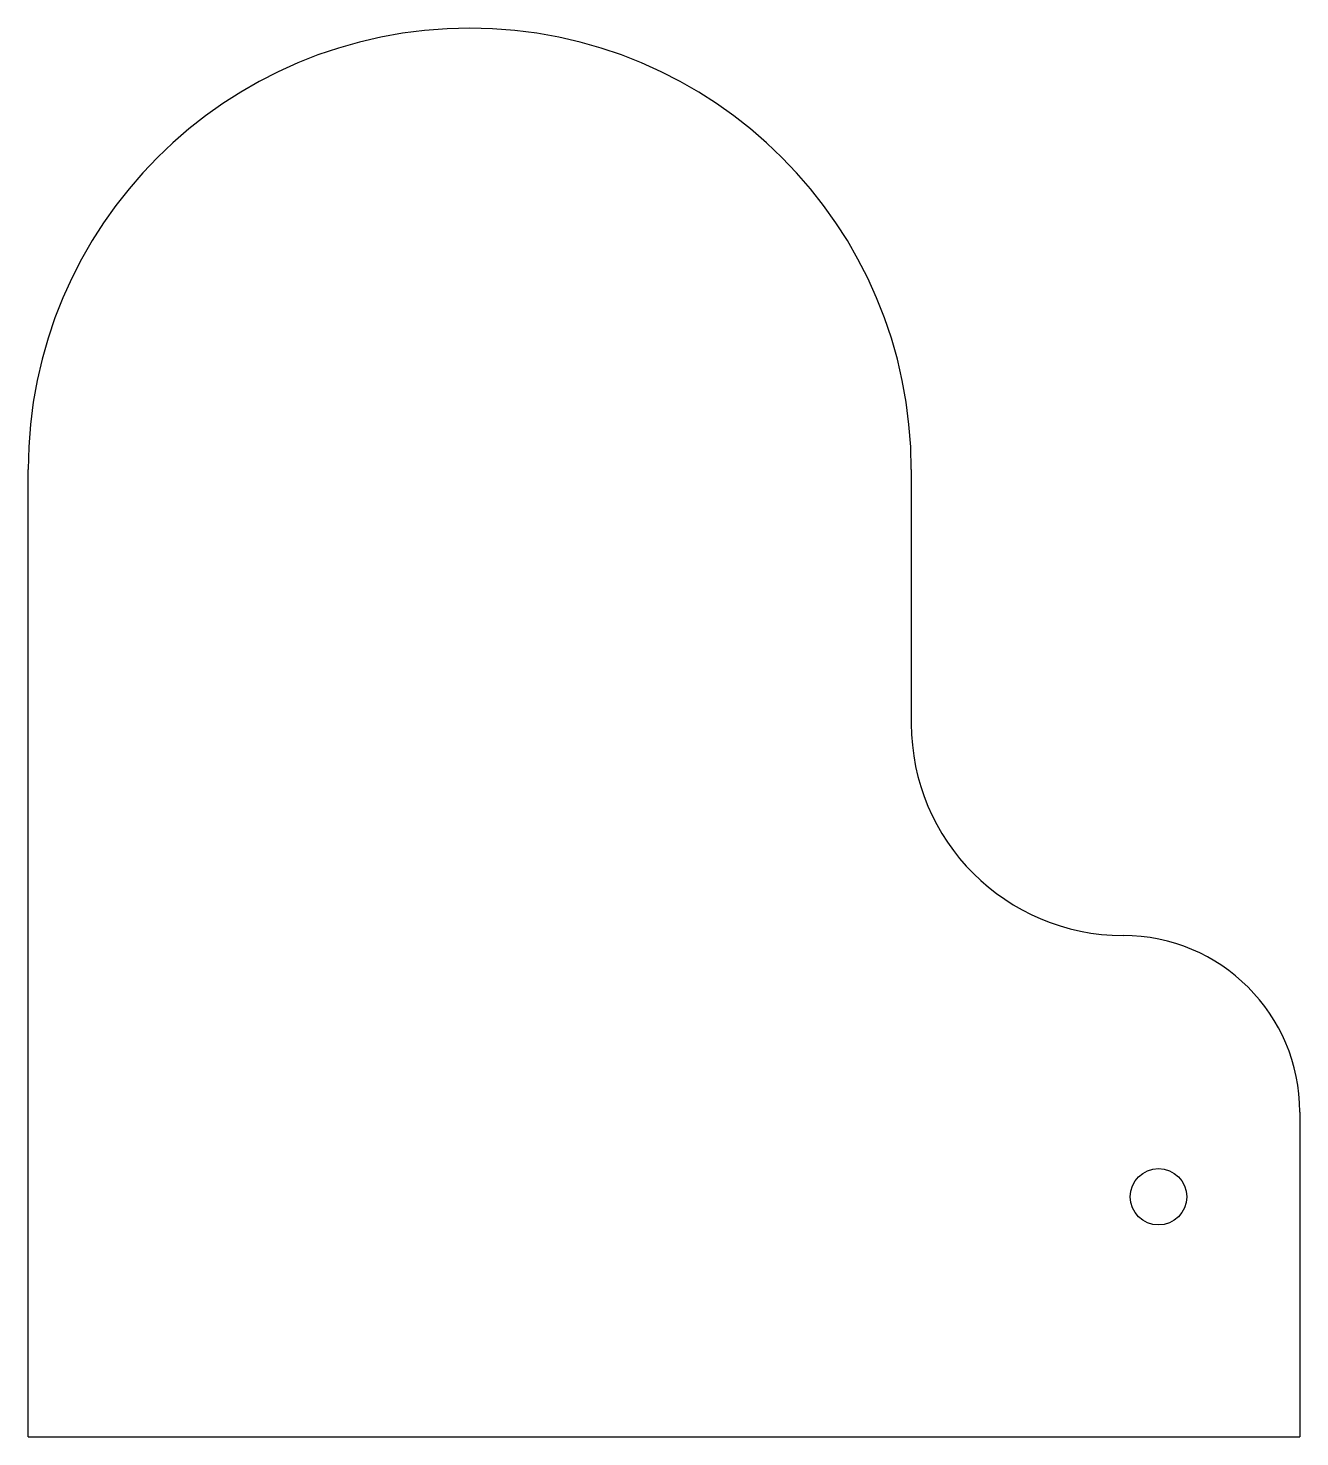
# Model space of a CAD drawing. Header units: millimetres. Extents: x -4.2 to 85.8, y -3.2 to 96.5.
import ezdxf

# ---------------------------------------------------------------- set-up
doc = ezdxf.new("R2010")
doc.units = ezdxf.units.MM
for name, color, linetype in [('Shape', 7, 'CONTINUOUS'), ('Shape001', 7, 'CONTINUOUS'), ('Shape002', 7, 'CONTINUOUS'), ('Shape003', 7, 'CONTINUOUS'), ('Shape004', 7, 'CONTINUOUS'), ('Shape005', 7, 'CONTINUOUS'), ('Shape006', 7, 'CONTINUOUS'), ('Shape007', 7, 'CONTINUOUS'), ('Shape008', 7, 'CONTINUOUS'), ('Shape009', 7, 'CONTINUOUS'), ('Shape010', 7, 'CONTINUOUS'), ('Shape011', 7, 'CONTINUOUS'), ('Shape012', 7, 'CONTINUOUS'), ('Shape013', 7, 'CONTINUOUS'), ('Shape014', 7, 'CONTINUOUS'), ('Shape015', 7, 'CONTINUOUS'), ('Shape016', 7, 'CONTINUOUS'), ('Shape017', 7, 'CONTINUOUS'), ('Shape018', 7, 'CONTINUOUS'), ('Shape021', 7, 'CONTINUOUS'), ('Shape022', 7, 'CONTINUOUS'), ('Shape023', 7, 'CONTINUOUS'), ('Shape024', 7, 'CONTINUOUS'), ('Shape025', 7, 'CONTINUOUS'), ('Shape026', 7, 'CONTINUOUS'), ('Shape027', 7, 'CONTINUOUS'), ('Shape028', 7, 'CONTINUOUS'), ('Shape029', 7, 'CONTINUOUS'), ('Shape030', 7, 'CONTINUOUS'), ('Shape031', 7, 'CONTINUOUS'), ('Shape032', 7, 'CONTINUOUS'), ('Shape033', 7, 'CONTINUOUS'), ('Shape034', 7, 'CONTINUOUS'), ('Shape035', 7, 'CONTINUOUS'), ('Shape036', 7, 'CONTINUOUS'), ('Shape037', 7, 'CONTINUOUS'), ('Shape038', 7, 'CONTINUOUS'), ('Shape039', 7, 'CONTINUOUS'), ('Shape040', 7, 'CONTINUOUS')]:
    doc.layers.add(name, color=color, linetype=linetype)

msp = doc.modelspace()

# ---------------------------------------------------------------- linework, layer by layer
at = {"layer": 'Shape'}
msp.add_line((-4.16466, -3.23374), (85.8353, -3.23374), dxfattribs=at)
at = {"layer": 'Shape001'}
msp.add_arc((73.3353, 19.7663), 12.5, 0, 90, dxfattribs=at)
at = {"layer": 'Shape002'}
msp.add_line((85.8353, 19.7663), (85.8353, -3.23374), dxfattribs=at)
at = {"layer": 'Shape003'}
msp.add_line((-4.16466, -3.23374), (-4.16466, 65.2663), dxfattribs=at)
at = {"layer": 'Shape004'}
msp.add_line((58.3353, 65.2663), (58.3353, 64.7663), dxfattribs=at)
at = {"layer": 'Shape005'}
msp.add_line((58.3353, 64.7663), (58.3353, 56.7663), dxfattribs=at)
at = {"layer": 'Shape006'}
msp.add_line((58.3353, 56.7663), (58.3353, 55.7663), dxfattribs=at)
at = {"layer": 'Shape007'}
msp.add_line((58.3353, 55.7663), (58.3353, 47.7663), dxfattribs=at)
at = {"layer": 'Shape008'}
msp.add_line((58.3353, 47.7663), (58.3353, 47.2663), dxfattribs=at)
at = {"layer": 'Shape009'}
msp.add_arc((73.3353, 47.2663), 15, 180, -90, dxfattribs=at)
at = {"layer": 'Shape010'}
msp.add_arc((27.0853, 65.2663), 31.25, 90, 180, dxfattribs=at)
at = {"layer": 'Shape011'}
msp.add_arc((27.0853, 65.2663), 31.25, 0, 90, dxfattribs=at)
at = {"layer": 'Shape012'}
msp.add_line((-4.16466, -3.23374), (85.8353, -3.23374), dxfattribs=at)
at = {"layer": 'Shape013'}
msp.add_arc((73.3353, 19.7663), 12.5, 0, 90, dxfattribs=at)
at = {"layer": 'Shape014'}
msp.add_line((85.8353, 19.7663), (85.8353, -3.23374), dxfattribs=at)
at = {"layer": 'Shape015'}
msp.add_line((-4.16466, -3.23374), (-4.16466, 65.2663), dxfattribs=at)
at = {"layer": 'Shape016'}
msp.add_line((58.3353, 65.2663), (58.3353, 47.2663), dxfattribs=at)
at = {"layer": 'Shape017'}
msp.add_arc((73.3353, 47.2663), 15, 180, -90, dxfattribs=at)
at = {"layer": 'Shape018'}
msp.add_arc((27.0853, 65.2663), 31.25, 0, 180, dxfattribs=at)
at = {"layer": 'Shape021'}
msp.add_circle((75.8353, 13.7663), 2, dxfattribs=at)
at = {"layer": 'Shape022'}
msp.add_line((-4.16466, -3.23374), (85.8353, -3.23374), dxfattribs=at)
at = {"layer": 'Shape023'}
msp.add_arc((73.3353, 19.7663), 12.5, 0, 90, dxfattribs=at)
at = {"layer": 'Shape024'}
msp.add_line((85.8353, 19.7663), (85.8353, -3.23374), dxfattribs=at)
at = {"layer": 'Shape025'}
msp.add_line((-4.16466, -3.23374), (-4.16466, 65.2663), dxfattribs=at)
at = {"layer": 'Shape026'}
msp.add_line((58.3353, 65.2663), (58.3353, 64.7663), dxfattribs=at)
at = {"layer": 'Shape027'}
msp.add_line((58.3353, 64.7663), (58.3353, 56.7663), dxfattribs=at)
at = {"layer": 'Shape028'}
msp.add_line((58.3353, 56.7663), (58.3353, 55.7663), dxfattribs=at)
at = {"layer": 'Shape029'}
msp.add_line((58.3353, 55.7663), (58.3353, 47.7663), dxfattribs=at)
at = {"layer": 'Shape030'}
msp.add_line((58.3353, 47.7663), (58.3353, 47.2663), dxfattribs=at)
at = {"layer": 'Shape031'}
msp.add_arc((73.3353, 47.2663), 15, 180, -90, dxfattribs=at)
at = {"layer": 'Shape032'}
msp.add_arc((27.0853, 65.2663), 31.25, 90, 180, dxfattribs=at)
at = {"layer": 'Shape033'}
msp.add_arc((27.0853, 65.2663), 31.25, 0, 90, dxfattribs=at)
at = {"layer": 'Shape034'}
msp.add_line((-4.16466, -3.23374), (85.8353, -3.23374), dxfattribs=at)
at = {"layer": 'Shape035'}
msp.add_arc((73.3353, 19.7663), 12.5, 0, 90, dxfattribs=at)
at = {"layer": 'Shape036'}
msp.add_line((85.8353, 19.7663), (85.8353, -3.23374), dxfattribs=at)
at = {"layer": 'Shape037'}
msp.add_line((-4.16466, -3.23374), (-4.16466, 65.2663), dxfattribs=at)
at = {"layer": 'Shape038'}
msp.add_line((58.3353, 65.2663), (58.3353, 47.2663), dxfattribs=at)
at = {"layer": 'Shape039'}
msp.add_arc((73.3353, 47.2663), 15, 180, -90, dxfattribs=at)
at = {"layer": 'Shape040'}
msp.add_arc((27.0853, 65.2663), 31.25, 0, 180, dxfattribs=at)

doc.saveas('drawing.dxf')
